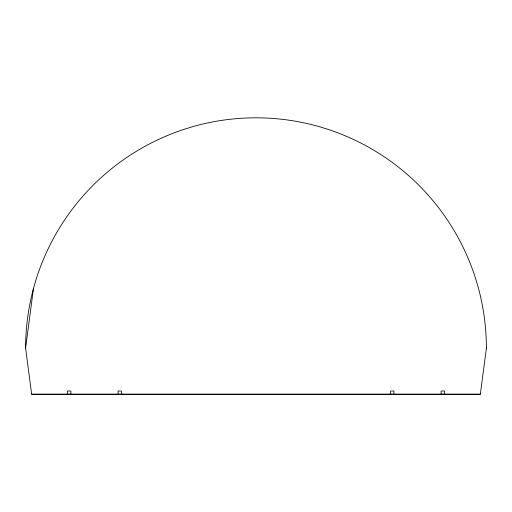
<?xml version="1.0" encoding="UTF-8"?>
<svg xmlns="http://www.w3.org/2000/svg" width="512" height="512" viewBox="0 0 512 512"><rect width="100%" height="100%" fill="white"/><g stroke="black" fill="none" stroke-linecap="round" stroke-linejoin="round"><path stroke-width="0.77" d="M33.466 288.474L25.6 348.211A230.394 230.394 0 0 1 255.994 117.818A230.394 230.394 0 0 1 486.387 348.211M486.4 348.102L480.32 394.291L31.667 394.291L25.613 348.102M31.68 394.182L480.333 394.182M444.442 394.291L444.442 391.002L441.152 391.002L441.152 394.291M393.92 394.291L393.92 391.002L390.63 391.002L390.63 394.291M121.376 394.291L121.376 391.002L118.086 391.002L118.086 394.291M70.854 394.291L70.854 391.002L67.565 391.002L67.565 394.291"/></g></svg>
